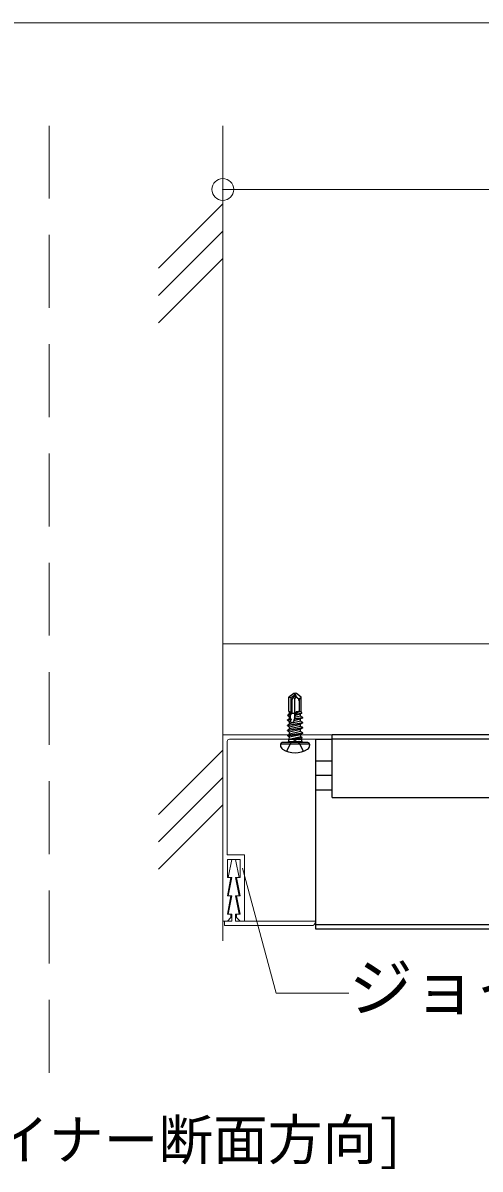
# Model space of a CAD drawing. Units: millimetres, scale not verified. Extents: x -5334 to 1950, y -1347 to 20312.
# Drawn here: x 370.4 to 495.8, y -804.5 to -489.8 of the extents above; entities that cross this region are included whole.
import ezdxf
from ezdxf.enums import TextEntityAlignment as Align

# ---------------------------------------------------------------- set-up
doc = ezdxf.new("R2010")
doc.units = ezdxf.units.MM
doc.header["$LTSCALE"] = 10
doc.header["$PDMODE"] = 32
doc.header["$PDSIZE"] = 6
doc.linetypes.add('DASHED2', pattern=[3, 2, -1])
for name, color, linetype, lineweight in [('4-1_吊り材', 7, 'Continuous', 18), ('4-3_野縁', 2, 'Continuous', 25), ('4-5_寸法', 4, 'Continuous', 9), ('4-6_文字', 7, 'Continuous', 18), ('4-9_躯体他', 4, 'Continuous', 9), ('4-B_補強金具・金具・その他', 3, 'Continuous', 18), ('4-C_ビス・アンカーボルト・強調図形', 2, 'Continuous', 25), ('F-3_野縁', 3, 'Continuous', 18)]:
    doc.layers.add(name, color=color, linetype=linetype, lineweight=lineweight)
doc.styles.add('ＭＳ ゴシック', font='')
doc.styles.get('ＭＳ ゴシック').set_extended_font_data('MS Gothic')

msp = doc.modelspace()

# ---------------------------------------------------------------- linework, layer by layer
at = {"layer": '4-1_吊り材'}
for p, q in [((425.18, -660.26), (425.18, -685.26)), ((705.18, -660.26), (425.18, -660.26)), ((705.18, -685.26), (425.18, -685.26))]:
    msp.add_line(p, q, dxfattribs=at)
at = {"layer": '4-3_野縁'}
for p, q in [((455.18, -702.46), (455.18, -685.26)), ((705.18, -685.26), (455.18, -685.26)), ((450.68, -686.46), (455.18, -686.46)), ((450.68, -738.66), (450.68, -686.46)), ((705.18, -686.46), (455.18, -686.46)), ((455.18, -692.46), (450.68, -692.46)), ((455.18, -696.46), (450.68, -696.46)), ((455.18, -700.46), (450.68, -700.46)), ((455.18, -702.46), (705.18, -702.46)), ((705.18, -737.46), (450.68, -737.46)), ((705.18, -738.66), (450.68, -738.66))]:
    msp.add_line(p, q, dxfattribs=at)
at = {"layer": '4-5_寸法'}
for p, q in [((425.18, -535.53), (425.18, -552.41)), ((625.18, -535.53), (425.18, -535.53))]:
    msp.add_line(p, q, dxfattribs=at)
at = {"layer": '4-5_寸法', "color": 7}
msp.add_point((425.18, -535.53), dxfattribs=at)
at = {"layer": '4-6_文字'}
for q in [(430.61, -721.84), (459.8, -756.15)]:
    msp.add_line((439.8, -756.15), q, dxfattribs=at)
at = {"layer": '4-9_躯体他'}
for p, q in [((425.18, -518.03), (425.18, -741.8)), ((407.5, -557.14), (425.18, -539.46)), ((407.5, -564.64), (425.18, -546.96)), ((407.5, -572.14), (425.18, -554.46)), ((407.5, -707.14), (425.18, -689.46)), ((407.5, -714.64), (425.18, -696.96)), ((407.5, -722.14), (425.18, -704.46))]:
    msp.add_line(p, q, dxfattribs=at)
at = {"layer": '4-B_補強金具・金具・その他'}
for p, q in [((425.18, -685.26), (455.18, -685.26)), ((425.18, -736.46), (425.18, -685.26)), ((455.18, -686.46), (455.18, -685.26)), ((426.38, -687.06), (426.38, -718.26)), ((426.98, -686.46), (444.98, -686.46)), ((444.98, -686.46), (445.18, -686.26)), ((445.18, -686.26), (445.38, -686.46)), ((445.38, -686.46), (455.18, -686.46)), ((426.38, -718.26), (431.18, -718.26)), ((426.43, -719.46), (429.93, -719.46)), ((426.43, -724.46), (426.43, -719.46)), ((426.68, -724.46), (427.68, -719.46)), ((427.68, -719.46), (428.68, -719.46)), ((428.68, -719.46), (429.68, -724.46)), ((429.93, -724.46), (429.93, -719.46)), ((431.18, -736.46), (431.18, -718.26)), ((426.43, -724.46), (427.43, -724.46)), ((426.43, -729.46), (427.43, -724.46)), ((426.68, -724.46), (427.68, -724.46)), ((426.68, -729.46), (427.68, -724.46)), ((428.68, -724.46), (429.68, -724.46)), ((428.68, -724.46), (429.68, -729.46)), ((428.93, -724.46), (429.93, -724.46)), ((428.93, -724.46), (429.93, -729.46)), ((426.43, -729.46), (427.43, -729.46)), ((427.43, -729.46), (426.43, -734.46)), ((426.68, -729.46), (427.68, -729.46)), ((426.68, -734.46), (427.68, -729.46)), ((428.68, -729.46), (429.68, -729.46)), ((428.68, -729.46), (429.68, -734.46)), ((428.93, -729.46), (429.93, -729.46)), ((428.93, -729.46), (429.93, -734.46)), ((426.43, -734.46), (427.43, -734.46)), ((426.43, -736.46), (427.43, -735.46)), ((426.68, -734.46), (427.68, -734.46)), ((427.43, -735.46), (427.43, -734.46)), ((427.68, -736.46), (427.68, -734.46)), ((428.68, -736.46), (428.68, -734.46)), ((428.68, -734.46), (429.68, -734.46)), ((428.93, -734.46), (429.93, -734.46)), ((428.93, -735.46), (428.93, -734.46)), ((429.93, -736.46), (428.93, -735.46)), ((425.18, -736.46), (426.43, -736.46)), ((425.68, -737.66), (449.54, -737.66)), ((428.68, -736.46), (450.68, -736.46)), ((429.93, -736.46), (431.18, -736.46))]:
    msp.add_line(p, q, dxfattribs=at)
for points in [[(425.68, -737.66), (425.68, -736.46), (427.68, -736.46)], [(449.7, -737.65), (449.69, -737.65), (449.68, -737.65), (449.67, -737.66), (449.66, -737.66), (449.65, -737.66), (449.64, -737.66), (449.63, -737.66), (449.62, -737.66), (449.61, -737.66), (449.6, -737.66), (449.59, -737.66), (449.58, -737.66), (449.57, -737.66), (449.56, -737.66), (449.55, -737.66), (449.54, -737.66)], [(450.05, -737.53), (450.04, -737.53), (450.03, -737.54), (450.02, -737.54), (450.01, -737.54), (450, -737.55), (450, -737.55), (449.99, -737.56), (449.98, -737.56), (449.97, -737.57), (449.96, -737.57), (449.95, -737.57), (449.94, -737.58), (449.94, -737.58), (449.93, -737.59), (449.92, -737.59), (449.91, -737.59), (449.9, -737.6), (449.89, -737.6), (449.88, -737.6), (449.87, -737.61), (449.86, -737.61), (449.86, -737.61), (449.85, -737.62), (449.84, -737.62), (449.83, -737.62), (449.82, -737.62), (449.81, -737.63), (449.8, -737.63), (449.79, -737.63), (449.78, -737.63), (449.77, -737.64), (449.76, -737.64), (449.75, -737.64), (449.74, -737.64), (449.73, -737.64), (449.73, -737.65), (449.72, -737.65), (449.71, -737.65), (449.7, -737.65)], [(450.32, -737.28), (450.32, -737.29), (450.31, -737.3), (450.31, -737.31), (450.3, -737.31), (450.29, -737.32), (450.29, -737.33), (450.28, -737.34), (450.27, -737.34), (450.27, -737.35), (450.26, -737.36), (450.25, -737.36), (450.25, -737.37), (450.24, -737.38), (450.23, -737.38), (450.23, -737.39), (450.22, -737.4), (450.21, -737.4), (450.21, -737.41), (450.2, -737.42), (450.19, -737.42), (450.19, -737.43), (450.18, -737.43), (450.17, -737.44), (450.16, -737.45), (450.16, -737.45), (450.15, -737.46), (450.14, -737.46), (450.13, -737.47), (450.13, -737.47), (450.12, -737.48), (450.11, -737.49), (450.1, -737.49), (450.09, -737.5), (450.09, -737.5), (450.08, -737.51), (450.07, -737.51), (450.06, -737.52), (450.05, -737.52), (450.05, -737.53)], [(450.48, -737), (450.48, -737), (450.48, -737), (450.48, -737), (450.48, -737), (450.48, -737), (450.48, -737.01), (450.48, -737.01), (450.47, -737.02), (450.47, -737.03), (450.47, -737.04), (450.46, -737.05), (450.46, -737.06), (450.45, -737.07), (450.45, -737.08), (450.45, -737.09), (450.44, -737.1), (450.44, -737.11), (450.43, -737.11), (450.43, -737.12), (450.42, -737.13), (450.42, -737.14), (450.41, -737.15), (450.41, -737.16), (450.41, -737.17), (450.4, -737.17), (450.4, -737.18), (450.39, -737.19), (450.39, -737.2), (450.38, -737.21), (450.37, -737.21), (450.37, -737.22), (450.36, -737.23), (450.36, -737.24), (450.35, -737.25), (450.35, -737.25), (450.34, -737.26), (450.34, -737.27), (450.33, -737.28), (450.32, -737.28)], [(450.54, -736.84), (450.54, -736.84), (450.54, -736.85), (450.53, -736.86), (450.53, -736.86), (450.53, -736.87), (450.53, -736.87), (450.53, -736.88), (450.52, -736.88), (450.52, -736.89), (450.52, -736.89), (450.52, -736.9), (450.52, -736.9), (450.51, -736.91), (450.51, -736.91), (450.51, -736.92), (450.51, -736.92), (450.51, -736.93), (450.51, -736.93), (450.5, -736.94), (450.5, -736.94), (450.5, -736.95), (450.5, -736.95), (450.5, -736.95), (450.5, -736.96), (450.5, -736.96), (450.49, -736.97), (450.49, -736.97), (450.49, -736.97), (450.49, -736.98), (450.49, -736.98), (450.49, -736.98), (450.49, -736.98), (450.49, -736.99), (450.49, -736.99), (450.48, -736.99), (450.48, -736.99), (450.48, -737), (450.48, -737), (450.48, -737)], [(450.63, -736.6), (450.63, -736.6), (450.62, -736.61), (450.62, -736.61), (450.62, -736.62), (450.62, -736.63), (450.62, -736.63), (450.61, -736.64), (450.61, -736.64), (450.61, -736.65), (450.61, -736.66), (450.6, -736.66), (450.6, -736.67), (450.6, -736.67), (450.6, -736.68), (450.6, -736.69), (450.59, -736.69), (450.59, -736.7), (450.59, -736.71), (450.59, -736.71), (450.58, -736.72), (450.58, -736.72), (450.58, -736.73), (450.58, -736.74), (450.57, -736.74), (450.57, -736.75), (450.57, -736.76), (450.57, -736.76), (450.57, -736.77), (450.56, -736.78), (450.56, -736.78), (450.56, -736.79), (450.56, -736.79), (450.55, -736.8), (450.55, -736.81), (450.55, -736.81), (450.55, -736.82), (450.55, -736.83), (450.54, -736.83), (450.54, -736.84)], [(450.68, -736.46), (450.68, -736.46), (450.68, -736.47), (450.68, -736.47), (450.68, -736.47), (450.68, -736.47), (450.67, -736.47), (450.67, -736.47), (450.67, -736.47), (450.67, -736.48), (450.67, -736.48), (450.67, -736.48), (450.67, -736.48), (450.67, -736.48), (450.67, -736.49), (450.67, -736.49), (450.67, -736.49), (450.67, -736.5), (450.66, -736.5), (450.66, -736.5), (450.66, -736.51), (450.66, -736.51), (450.66, -736.51), (450.66, -736.52), (450.66, -736.52), (450.65, -736.53), (450.65, -736.53), (450.65, -736.54), (450.65, -736.54), (450.65, -736.54), (450.65, -736.55), (450.64, -736.55), (450.64, -736.56), (450.64, -736.56), (450.64, -736.57), (450.64, -736.57), (450.63, -736.58), (450.63, -736.59), (450.63, -736.59), (450.63, -736.6)]]:
    msp.add_lwpolyline(points, dxfattribs=at)
msp.add_arc((426.98, -687.06), 0.6, 90, 180, dxfattribs=at)
at = {"layer": '4-C_ビス・アンカーボルト・強調図形'}
for p, q in [((444.65, -673.95), (443.31, -674.89)), ((443.31, -678.87), (443.31, -674.89)), ((443.81, -675.15), (443.31, -674.89)), ((444.92, -674.37), (443.81, -675.15)), ((443.81, -675.15), (443.81, -679.37)), ((444.11, -675.78), (444.92, -674.37)), ((444.11, -675.78), (444.11, -679.37)), ((445.01, -673.87), (444.65, -673.95)), ((444.65, -673.95), (444.92, -674.37)), ((444.96, -675.28), (444.81, -675.54)), ((444.81, -675.54), (444.81, -680.8)), ((444.92, -674.37), (445.01, -673.87)), ((445.11, -674.31), (445.01, -673.87)), ((445.72, -675.17), (445.65, -675.12)), ((446.11, -675.93), (446.11, -678.87)), ((446.46, -675.12), (446.71, -674.89)), ((446.71, -678.87), (446.71, -674.89)), ((443.02, -679.92), (443.09, -679.66)), ((443.09, -679.66), (443.51, -679.41)), ((443.09, -679.66), (443.83, -679.48)), ((443.31, -678.87), (443.6, -678.87)), ((443.51, -679.41), (443.51, -678.87)), ((443.62, -679.39), (443.51, -679.41)), ((443.6, -678.87), (443.62, -679.39)), ((445.2, -679.37), (443.62, -679.37)), ((443.83, -679.48), (443.62, -679.39)), ((443.83, -679.48), (443.85, -679.79)), ((445.33, -678.87), (444.58, -681.67)), ((445.07, -679.84), (446.51, -679.5)), ((445.07, -679.84), (445.36, -679.55)), ((445.82, -678.87), (445.3, -678.99)), ((445.48, -679.1), (445.3, -678.99)), ((445.33, -678.87), (446.71, -678.87)), ((445.48, -679.1), (445.36, -679.55)), ((445.36, -679.55), (446.84, -679.31)), ((445.48, -679.1), (446.45, -678.87)), ((446.84, -679.31), (446.51, -679.5)), ((446.51, -680.12), (446.51, -679.5)), ((446.84, -679.31), (446.71, -678.87)), ((442.91, -681.17), (443.51, -680.82)), ((442.91, -681.17), (443.91, -681)), ((442.91, -681.27), (443.92, -681.1)), ((442.91, -681.27), (442.91, -681.17)), ((442.91, -681.27), (443.51, -681.62)), ((442.91, -682.68), (447.11, -681.98)), ((442.91, -682.58), (443.51, -682.23)), ((442.91, -682.68), (442.91, -682.58)), ((442.91, -682.68), (443.51, -683.03)), ((443.02, -679.92), (443.85, -679.79)), ((443.02, -679.92), (443.51, -680.21)), ((443.51, -680.21), (443.67, -680.17)), ((443.51, -680.82), (443.51, -680.21)), ((443.7, -680.78), (443.51, -680.82)), ((446.51, -681.53), (443.51, -682.23)), ((443.51, -681.62), (443.74, -681.56)), ((443.51, -682.23), (443.51, -681.62)), ((443.51, -683.03), (446.51, -682.32)), ((443.67, -680.17), (443.85, -679.79)), ((443.67, -680.17), (443.7, -680.78)), ((443.91, -681), (443.7, -680.78)), ((443.74, -681.56), (443.92, -681.1)), ((443.74, -681.56), (443.76, -681.81)), ((443.91, -681), (443.92, -681.1)), ((444.67, -681.35), (446.51, -680.91)), ((444.67, -681.35), (444.99, -680.92)), ((446.51, -680.12), (444.89, -680.5)), ((445.01, -680.82), (444.89, -680.5)), ((444.99, -680.92), (447.11, -680.57)), ((445.02, -680.82), (444.99, -680.92)), ((447.11, -680.57), (446.51, -680.91)), ((446.51, -681.53), (446.51, -680.91)), ((447.11, -681.98), (446.51, -682.32)), ((446.51, -682.94), (446.51, -682.32)), ((447.11, -680.57), (447.11, -680.47)), ((447.11, -681.98), (447.11, -681.88)), ((442.91, -684.09), (447.11, -683.39)), ((442.91, -683.99), (443.51, -683.64)), ((442.91, -684.09), (442.91, -683.99)), ((442.91, -684.09), (443.51, -684.44)), ((442.96, -685.37), (443.51, -685.05)), ((443, -685.55), (442.96, -685.37)), ((443, -685.55), (447.11, -684.8)), ((443, -685.55), (443.47, -685.82)), ((446.56, -685.78), (443.42, -686.52)), ((443.42, -686.52), (443.47, -685.82)), ((443.47, -685.82), (446.51, -685.14)), ((446.51, -682.94), (443.51, -683.64)), ((443.51, -683.64), (443.51, -683.03)), ((443.51, -684.44), (446.51, -683.73)), ((446.51, -684.35), (443.51, -685.05)), ((443.51, -685.05), (443.51, -684.44)), ((447.11, -683.39), (446.51, -683.73)), ((446.51, -684.35), (446.51, -683.73)), ((447.11, -684.8), (446.51, -685.14)), ((446.51, -685.16), (446.51, -685.14)), ((446.56, -685.78), (446.51, -685.16)), ((447.11, -683.39), (447.11, -683.29)), ((447.11, -684.8), (447.11, -684.7)), ((449.01, -687.87), (441.01, -687.87)), ((441.01, -687.87), (441.01, -688.17)), ((448.51, -687.37), (441.51, -687.37)), ((442.71, -689.75), (443.87, -687.44)), ((442.91, -687.37), (443.23, -687.06)), ((443.23, -687.06), (446.8, -687.06)), ((445.01, -686.83), (443.87, -687.44)), ((445.01, -686.83), (446.16, -687.44)), ((445.97, -686.57), (446.83, -686.37)), ((447.31, -689.75), (446.16, -687.44)), ((446.3, -686.57), (446.61, -686.5)), ((446.83, -686.37), (446.61, -686.5)), ((446.61, -686.57), (446.61, -686.5)), ((446.78, -686.57), (446.8, -687.06)), ((447.11, -687.37), (446.8, -687.06)), ((446.83, -686.37), (446.92, -685.99)), ((449.01, -687.87), (449.01, -688.17))]:
    msp.add_line(p, q, dxfattribs=at)
for points in [[(446.71, -674.89), (445.37, -673.95), (445.01, -673.87)], [(442.91, -682.58), (447.11, -681.88), (446.51, -681.53)], [(445.01, -680.82), (447.11, -680.47), (446.51, -680.12)], [(442.91, -683.99), (447.11, -683.29), (446.51, -682.94)], [(442.96, -685.37), (447.11, -684.7), (446.51, -684.35)], [(443.5, -686.57), (446.92, -685.99), (446.56, -685.78)], [(446.78, -686.57), (443.24, -686.57), (443.23, -687.06)]]:
    msp.add_lwpolyline(points, dxfattribs=at)
for centre, radius, start, end in [((443.8, -674.6), 1.34, 330, 12.5), ((445.38, -675.52), 0.479, 55, 150), ((446.42, -674.02), 1.34, 192.5, 235), ((446.06, -674.69), 0.594, 235, 312.8457), ((445.19, -675.93), 0.921, 0, 55), ((447.21, -675.93), 1.1, 132.8457, 180), ((444.06, -681.12), 0.75, 246.0793, 313.5446), ((441.51, -687.87), 0.5, 90, 180), ((442.21, -688.17), 1.2, 180, 238.1092), ((447.81, -688.17), 1.2, 301.8908, 0), ((448.51, -687.87), 0.5, 0, 90), ((445.01, -683.67), 6.5, 238.1092, 301.8908)]:
    msp.add_arc(centre, radius, start, end, dxfattribs=at)
at = {"layer": 'F-3_野縁'}
msp.add_line((20, -489.82), (735, -489.82), dxfattribs=at)
at = {"layer": 'F-3_野縁', "linetype": 'DASHED2'}
msp.add_line((377.5, -518.03), (377.5, -781.48), dxfattribs=at)

# ---------------------------------------------------------------- texts
at = {"layer": '4-6_文字', "style": 'ＭＳ ゴシック'}
for s, height, p in [('ジョイナー(端部)', 12.83, (459.8, -764.9)), ('[メインジョイナー断面方向]', 11, (280, -805.23))]:
    msp.add_text(s, height=height, dxfattribs=at).set_placement(p, align=Align.BOTTOM_LEFT)

doc.saveas('drawing.dxf')
